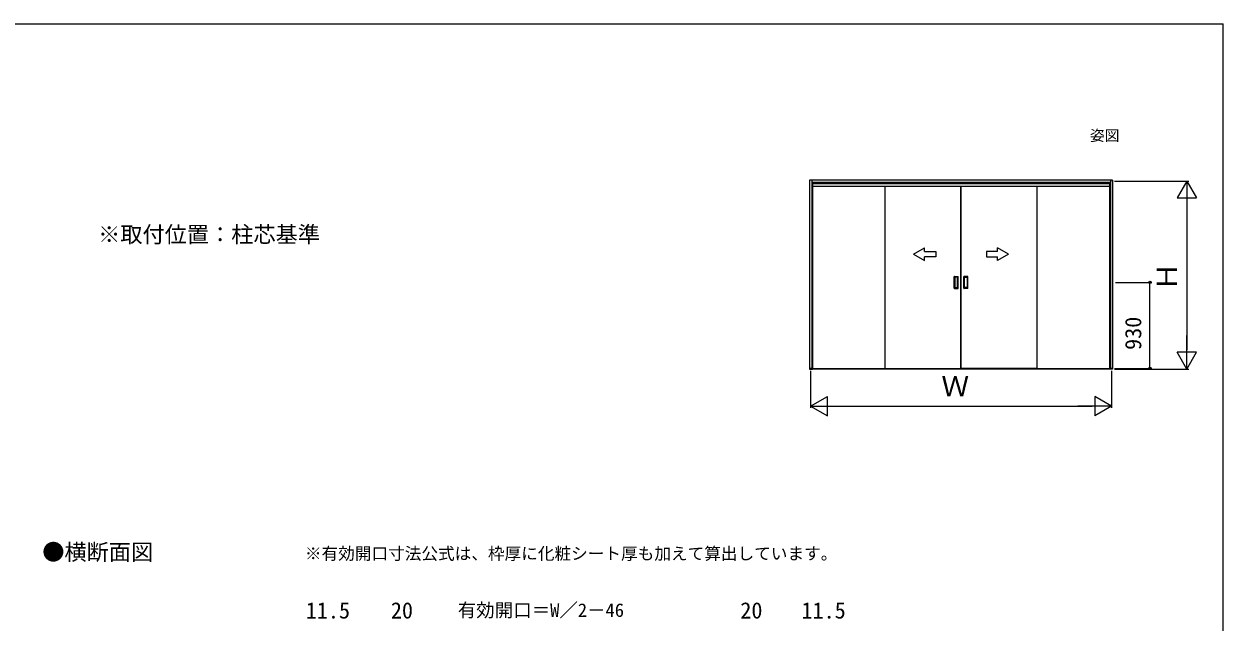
# Model space of a CAD drawing. Units: millimetres, scale not verified. Extents: x -525 to 525, y -783 to 779.
# Drawn here: x -123 to 525, y 423 to 747 of the extents above; entities that cross this region are included whole.
import ezdxf
from ezdxf.enums import TextEntityAlignment as Align

# ---------------------------------------------------------------- set-up
doc = ezdxf.new("R2010")
doc.units = ezdxf.units.MM
doc.header["$LTSCALE"] = 4
for name, color, linetype in [('0-2_USER1', 3, 'Continuous'), ('0-3_YKK_11', 7, 'Continuous'), ('0-7_YKK_A1', 4, 'Continuous'), ('0-8_YKK_D', 6, 'Continuous'), ('0-9_YKK_ZWAK', 7, 'Continuous')]:
    doc.layers.add(name, color=color, linetype=linetype)
doc.styles.add('ＭＳ ゴシック', font='')
doc.styles.get('ＭＳ ゴシック').set_extended_font_data('MS Gothic')

msp = doc.modelspace()

# ---------------------------------------------------------------- linework, layer by layer
at = {"layer": '0-3_YKK_11'}
for p, q in [((463.725, 560.15), (302.925, 560.15)), ((463.725, 559.95), (302.925, 559.95))]:
    msp.add_line(p, q, dxfattribs=at)
at = {"layer": '0-7_YKK_A1'}
for p, q in [((301.35, 662.1), (301.35, 559.95)), ((465.3, 662.1), (301.35, 662.1)), ((302.55, 662.1), (302.55, 559.95)), ((464.1, 662.1), (464.1, 559.95)), ((465.3, 661.6), (464.925, 661.6)), ((465.3, 662.1), (465.3, 559.95)), ((464.1, 660.9), (302.55, 660.9)), ((302.925, 660.9), (302.925, 559.95)), ((302.925, 660.4), (463.725, 660.4)), ((302.925, 658.9), (463.725, 658.9)), ((342.225, 560.35), (342.225, 658.9)), ((383.225, 560.35), (383.225, 658.9)), ((383.425, 560.35), (383.425, 658.9)), ((424.425, 560.35), (424.425, 658.9)), ((463.725, 559.95), (463.725, 660.9)), ((357.625, 622.12), (363.625, 625.585)), ((363.625, 623.62), (363.625, 625.585)), ((409.025, 622.12), (403.025, 625.585)), ((403.025, 623.62), (403.025, 625.585)), ((357.625, 622.12), (363.625, 618.656)), ((363.625, 618.656), (363.625, 620.62)), ((409.025, 622.12), (403.025, 618.656)), ((403.025, 618.656), (403.025, 620.62)), ((379.675, 603.65), (379.675, 610.05)), ((379.725, 610.1), (381.725, 610.1)), ((381.425, 609.6), (380.025, 609.6)), ((381.775, 603.65), (381.775, 610.05)), ((384.875, 603.65), (384.875, 610.05)), ((386.925, 610.1), (384.925, 610.1)), ((385.225, 609.6), (386.625, 609.6)), ((386.975, 603.65), (386.975, 610.05)), ((379.725, 603.6), (381.725, 603.6)), ((379.975, 609.55), (379.975, 604.15)), ((380.025, 604.1), (381.425, 604.1)), ((381.475, 604.15), (381.475, 609.55)), ((386.925, 603.6), (384.925, 603.6)), ((385.175, 604.15), (385.175, 609.55)), ((386.625, 604.1), (385.225, 604.1)), ((386.675, 609.55), (386.675, 604.15)), ((386.983, 606.85), (386.969, 606.85)), ((301.35, 559.95), (302.925, 559.95)), ((301.925, 560.678), (301.925, 559.95)), ((302.925, 559.95), (301.925, 559.95)), ((342.625, 560.35), (383.225, 560.35)), ((424.425, 560.35), (383.425, 560.35)), ((465.3, 559.95), (463.725, 559.95)), ((464.725, 560.678), (464.725, 559.95))]:
    msp.add_line(p, q, dxfattribs=at)
for points in [[(363.625, 623.62), (369.625, 623.62), (369.625, 620.62), (363.625, 620.62)], [(403.025, 623.62), (397.025, 623.62), (397.025, 620.62), (403.025, 620.62)]]:
    msp.add_lwpolyline(points, dxfattribs=at)
for centre, start, end in [((379.725, 610.05), 90, 180), ((380.025, 609.55), 90, 180), ((381.425, 609.55), 360, 90), ((381.725, 610.05), 0, 90), ((384.925, 610.05), 90, 180), ((385.225, 609.55), 90, 180), ((386.625, 609.55), 0, 90), ((386.925, 610.05), 0, 90), ((379.725, 603.65), 180, 270), ((380.025, 604.15), 180, 270), ((381.425, 604.15), 270, 360), ((381.725, 603.65), 270, 0), ((384.925, 603.65), 180, 270), ((385.225, 604.15), 180, 270), ((386.625, 604.15), 270, 0), ((386.925, 603.65), 270, 0)]:
    msp.add_arc(centre, 0.05, start, end, dxfattribs=at)
at = {"layer": '0-8_YKK_D'}
for p, q in [((466.3, 661.6), (506.425, 661.6)), ((505.425, 661.6), (500.175, 652.507)), ((505.425, 661.6), (510.675, 652.507)), ((505.425, 661.6), (505.425, 643.413)), ((500.175, 652.507), (510.675, 652.507)), ((505.425, 651.1), (505.425, 570.45)), ((466.791, 606.85), (486.425, 606.85)), ((485.425, 560.35), (485.425, 606.85)), ((505.425, 559.95), (505.425, 578.137)), ((505.425, 559.95), (500.175, 569.043)), ((510.675, 569.043), (500.175, 569.043)), ((505.425, 559.95), (510.675, 569.043)), ((301.925, 558.95), (301.925, 538.95)), ((464.725, 558.95), (464.725, 538.95)), ((466.3, 560.35), (486.425, 560.35)), ((466.3, 559.95), (506.425, 559.95)), ((301.925, 539.95), (311.018, 545.2)), ((311.018, 534.7), (311.018, 545.2)), ((464.725, 539.95), (455.632, 545.2)), ((455.632, 545.2), (455.632, 534.7)), ((301.925, 539.95), (311.018, 534.7)), ((301.925, 539.95), (320.112, 539.95)), ((312.425, 539.95), (454.225, 539.95)), ((464.725, 539.95), (446.538, 539.95)), ((464.725, 539.95), (455.632, 534.7))]:
    msp.add_line(p, q, dxfattribs=at)
for centre in [(485.425, 606.85), (485.425, 560.35)]:
    msp.add_circle(centre, 0.637, dxfattribs=at)
at = {"layer": '0-9_YKK_ZWAK'}
msp.add_line((-525, 746.6), (525, 746.6), dxfattribs=at)
msp.add_lwpolyline([(-525, -783.4), (525, -783.4), (525, 746.6)], dxfattribs=at)

# ---------------------------------------------------------------- texts
at = {"layer": '0-2_USER1', "style": 'ＭＳ ゴシック'}
for s, height, p in [('姿図', 5.865, (453, 681.6)), ('※取付位置：柱芯基準', 8.798, (-83.393, 625.76)), ('●横断面図', 8.798, (-113.581, 454.007)), ('※有効開口寸法公式は、枠厚に化粧シート厚も加えて算出しています。', 6.598, (28.448, 454.948))]:
    msp.add_text(s, height=height, dxfattribs=at).set_placement(p, align=Align.BOTTOM_LEFT)
at = {"layer": '0-8_YKK_D', "style": 'ＭＳ ゴシック'}
for s, height, p in [('Ｈ', 11, (503.425, 602.423)), ('930', 8.798, (483.425, 570.339))]:
    msp.add_text(s, height=height, rotation=90, dxfattribs=at).set_placement(p, align=Align.BOTTOM_LEFT)
for s, height, p in [('Ｗ', 11, (372.672, 541.95)), ('11.5', 8.798, (28.915, 422.438)), ('20', 8.798, (74.942, 422.438)), ('有効開口＝W／2－46', 7.331, (111.09, 423.745)), ('20', 8.798, (263.942, 422.438)), ('11.5', 8.798, (297.015, 422.438))]:
    msp.add_text(s, height=height, dxfattribs=at).set_placement(p, align=Align.BOTTOM_LEFT)

doc.saveas('drawing.dxf')
